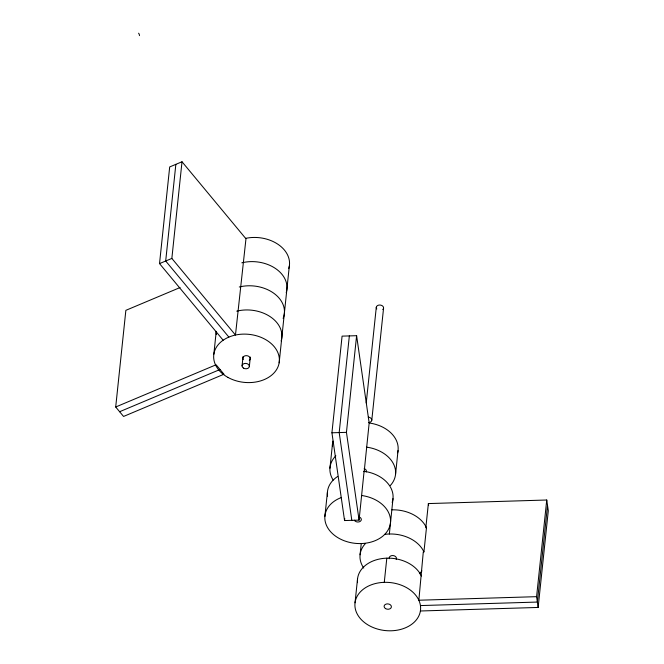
<?xml version="1.0" encoding="UTF-8"?>
<svg xmlns="http://www.w3.org/2000/svg" width="664" height="664" viewBox="0 0 664 664"><rect width="100%" height="100%" fill="white"/><g stroke="black" fill="none" stroke-linecap="round" stroke-linejoin="round"><path stroke-width="1" d="M115.702 406.999L216.107 364.768L223.959 374.222L123.554 416.452L115.702 406.999L125.861 310.337L180.077 287.537M223.145 340.209L159.526 263.6L169.685 166.938L182.011 161.759L245.971 238.783L235.463 335.029L171.851 258.421L182.011 161.759M175.852 164.348L165.693 261.01L228.864 337.088M213.841 354.211L216.232 331.361A32.951 24.136 6 0 0 216.306 334.565M242.061 365.856L243.032 356.593M249.357 366.32L250.336 357.066M289.313 266.173L279.154 362.834M364.088 471.324L359.075 520.119L344.558 520.559L331.925 432.795L342.084 336.133L356.609 335.693L369.167 422.993L364.162 471.789L364.088 471.324A32.951 24.136 6 0 1 392.167 502.416M324.862 516.575L327.402 492.414M329.942 468.244L332.506 443.743M349.347 335.909L339.188 432.571L351.82 520.344M359.075 520.119L346.45 432.355L356.609 335.693M344.558 520.559L344.765 518.543M366.237 402.973L376.289 307.308M371.782 420.271L383.568 308.137M355.024 602.804L357.531 578.958M360.071 554.789L361.233 543.716M395.536 474.436L398.043 450.59M384.273 582.336L386.813 558.167M389.353 534.005L392.997 498.606M428.371 503.578L425.831 527.739L426.471 527.722L423.931 551.892L423.292 551.909L418.851 600.223L536.587 596.67L546.746 500.009L428.371 503.578L428.629 505.37M547.526 505.395L537.367 602.057L420.436 605.576M420.395 610.988A32.951 24.136 6 0 0 374.786 583.706A32.951 24.136 6 0 0 368.097 624.998A32.951 24.136 6 0 0 420.395 610.988L538.139 607.444L548.298 510.782L546.746 500.009M159.526 263.6L171.851 258.421M119.628 411.721L220.033 369.491M331.925 432.795L346.45 432.355M536.587 596.67L538.139 607.444M236.741 311.159A32.951 24.136 6 0 1 270.298 316.745A32.951 24.136 6 0 1 281.146 340.981M243.306 359.481A3.66 2.681 6 0 1 244.418 356.053A3.66 2.681 6 0 1 249.232 356.684A3.66 2.681 6 0 1 249.274 360.253M241.821 262.828A32.951 24.136 6 0 1 275.377 268.414A32.951 24.136 6 0 1 286.226 292.65M239.281 286.989A32.951 24.136 6 0 1 273.684 293.173A32.951 24.136 6 0 1 283.121 318.405M245.464 238.401A32.951 24.136 6 0 1 278.324 244.535A32.951 24.136 6 0 1 288.79 268.422M357.531 582.652A32.951 24.136 6 0 1 383.659 558.374A32.951 24.136 6 0 1 421.391 576.053M421.93 570.899A32.951 24.136 6 0 1 419.407 573.762M363.739 568.069A32.951 24.136 6 0 1 365.266 543.725M384.448 534.429A32.951 24.136 6 0 1 423.931 551.892M391.893 509.836A32.951 24.136 6 0 1 426.471 527.722M389.295 558.723A3.66 2.681 6 0 1 393.105 555.561A3.66 2.681 6 0 1 396.209 559.428M368.279 417.166A3.66 2.681 6 0 1 371.782 419.839A3.66 2.681 6 0 1 368.786 422.528M376.787 308.943A3.66 2.681 6 0 1 377.708 305.481A3.66 2.681 6 0 1 382.547 305.971A3.66 2.681 6 0 1 382.771 309.548M358.842 516.833A3.66 2.681 6 0 1 360.361 521.29A3.66 2.681 6 0 1 354.31 520.194M364.171 468.585A3.66 2.681 6 0 1 366.229 472.021M369.167 422.993A32.951 24.136 6 0 1 397.62 452.815M332.465 446.225A32.951 24.136 6 0 1 332.93 441.095M366.628 447.154A32.951 24.136 6 0 1 390.332 485.509M333.179 480.105A32.951 24.136 6 0 1 335.859 455.794M327.543 496.149A32.951 24.136 6 0 1 337.719 476.445M361.548 495.485A32.951 24.136 6 0 1 387.602 530.81A32.951 24.136 6 0 1 335.602 536.18A32.951 24.136 6 0 1 341.23 497.585M138.593 33.2A1.834 0.747 67.2 0 1 139.448 35.624M243.439 368.08A3.66 2.681 6 0 0 249.324 366.652A3.66 2.681 6 0 0 244.369 363.523A3.66 2.681 6 0 0 243.439 368.08M227.843 377.359A32.951 24.136 6 0 0 279.278 361.897A32.951 24.136 6 0 0 232.441 335.81A32.951 24.136 6 0 0 227.843 377.359M385.601 608.631A3.66 2.681 6 0 0 391.387 607.029A3.66 2.681 6 0 0 386.282 604.033A3.66 2.681 6 0 0 385.601 608.631"/></g></svg>
